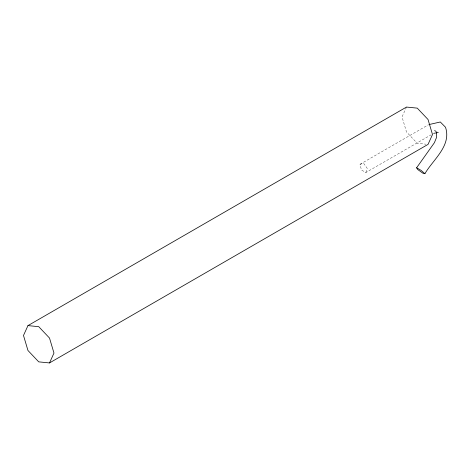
<?xml version="1.0" encoding="UTF-8"?>
<svg xmlns="http://www.w3.org/2000/svg" width="470" height="470" viewBox="0 0 470 470"><rect width="100%" height="100%" fill="white"/><g stroke="black" fill="none" stroke-linecap="round" stroke-linejoin="round"><path stroke-width="0.35" stroke-dasharray="2.35 1.76" d="M365.877 172.519L367.246 168.419L363.639 163.325L360.044 164.277L361.424 169.958L365.877 172.519L431.108 134.831M406.491 107.066L402.032 116.93L406.491 131.947L417.266 143.321L425.885 144.173M360.044 164.277L428.487 124.732M437.035 131.706L433.857 129.879L436.013 132.058"/><path stroke-width="0.7" d="M27.965 325.61L23.5 335.474L27.965 350.491L38.734 361.865L49.509 362.934L428.041 144.39L432.5 134.526L428.041 119.509L417.266 108.135L406.491 107.066L27.965 325.61L38.734 326.679L49.509 338.053L53.974 353.07L49.509 362.934M429.157 124.538L440.314 121.989L445.513 127.252C451.705 145.817 433.158 159.412 424.909 173.683L422.841 173.172L417.713 169.523L416.614 167.778L434.415 142.692L436.442 137.692L436.442 132.493M433.64 133.368L438.304 132.44M416.614 167.778L421.061 170.351L424.909 173.683"/></g></svg>
